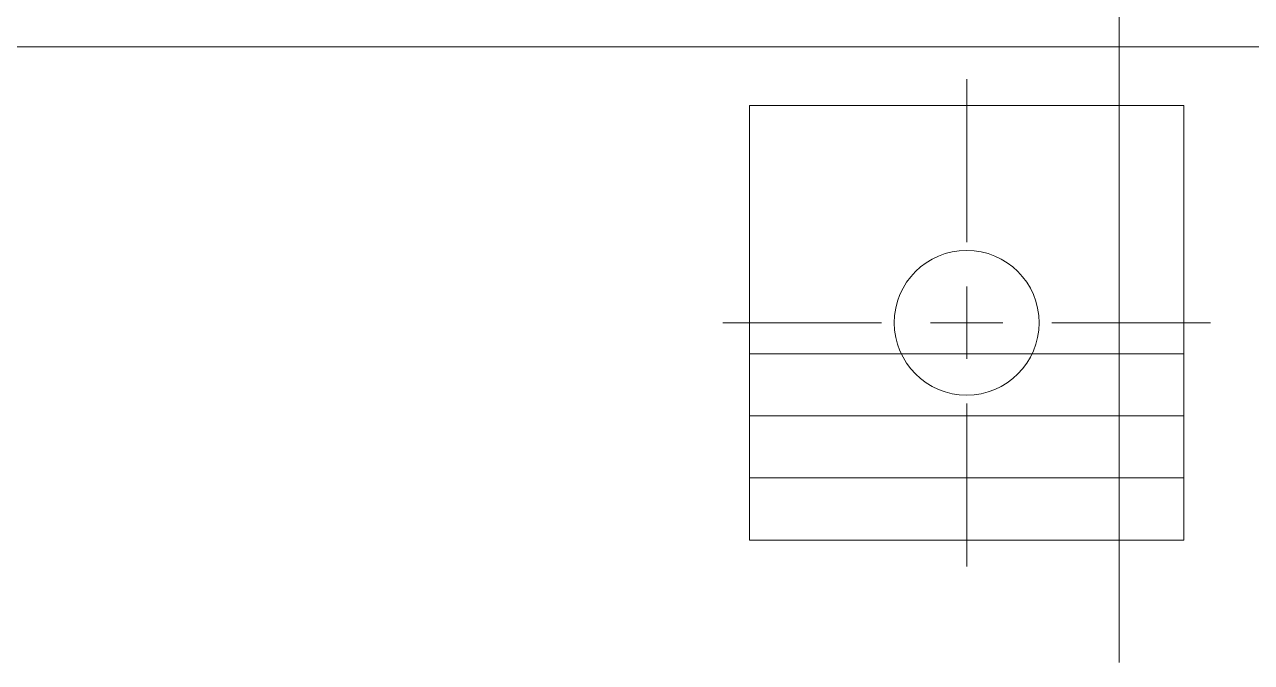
# Model space of a CAD drawing. Header units: inches. Extents: x -1548 to 1644, y -860 to 924.
# Drawn here: x -921.52 to -887.64, y 454.99 to 472.61 of the extents above; entities that cross this region are included whole.
import ezdxf

# ---------------------------------------------------------------- set-up
doc = ezdxf.new("R2010")
doc.units = ezdxf.units.IN
doc.header["$MEASUREMENT"] = 0
doc.layers.add('G-ANNO-SYMB', color=111, linetype='Continuous', lineweight=9)
doc.layers.add('P-SANR-FIXT', color=6, linetype='Continuous', lineweight=9)

# ---------------------------------------------------------------- blocks, each defined once
blk = doc.blocks.new('Plumb_Floor Sink_TM - Partial Grate-1533098-L1')
at = {"layer": 'P-SANR-FIXT', "color": 90}
for p, q in [((0, 2.231), (0, 6.731)), ((-6, -6), (-6, 6)), ((-6, 6), (6, 6)), ((6, 6), (6, -6)), ((0, 1), (0, -1)), ((-2.354, 0), (-6.731, 0)), ((-1, 0), (1, 0)), ((2.354, 0), (6.731, 0)), ((0, -2.231), (0, -6.731)), ((6, -6), (-6, -6))]:
    blk.add_line(p, q, dxfattribs=at)
at = {"layer": 'P-SANR-FIXT', "color": 3, "lineweight": 13}
for p, q in [((-6, -0.857), (6, -0.857)), ((-6, -2.571), (6, -2.571)), ((-6, -4.286), (6, -4.286))]:
    blk.add_line(p, q, dxfattribs=at)
for start, end in [(0, 180), (180, 0)]:
    blk.add_arc((0, 0), 2, start, end, dxfattribs=at)
blk = doc.blocks.new('Snowdon Towers Sample Plumbing_rvt-1-L1')
at = {"layer": 'P-SANR-FIXT', "color": 90, "lineweight": 9}
blk.add_blockref('Plumb_Floor Sink_TM - Partial Grate-1533098-L1', (-895.5, 464.375), dxfattribs=at)
blk = doc.blocks.new('Sink-3 Basin - 91_ Width-1106534-L1')
at = {"layer": 'P-SANR-FIXT'}
blk.add_line((18.368, -16.158), (-68.632, -16.158), dxfattribs=at)

msp = doc.modelspace()

# ---------------------------------------------------------------- linework, layer by layer
at = {"layer": 'G-ANNO-SYMB'}
msp.add_line((-891.28888, 454.99252), (-891.28888, 721.74026), dxfattribs=at)

# ---------------------------------------------------------------- block references
at = {"lineweight": 5}
msp.add_blockref('Snowdon Towers Sample Plumbing_rvt-1-L1', (0, 0), dxfattribs=at)
at = {"layer": 'P-SANR-FIXT'}
msp.add_blockref('Sink-3 Basin - 91_ Width-1106534-L1', (-870.36769, 488.15766), dxfattribs=at)

doc.saveas('drawing.dxf')
